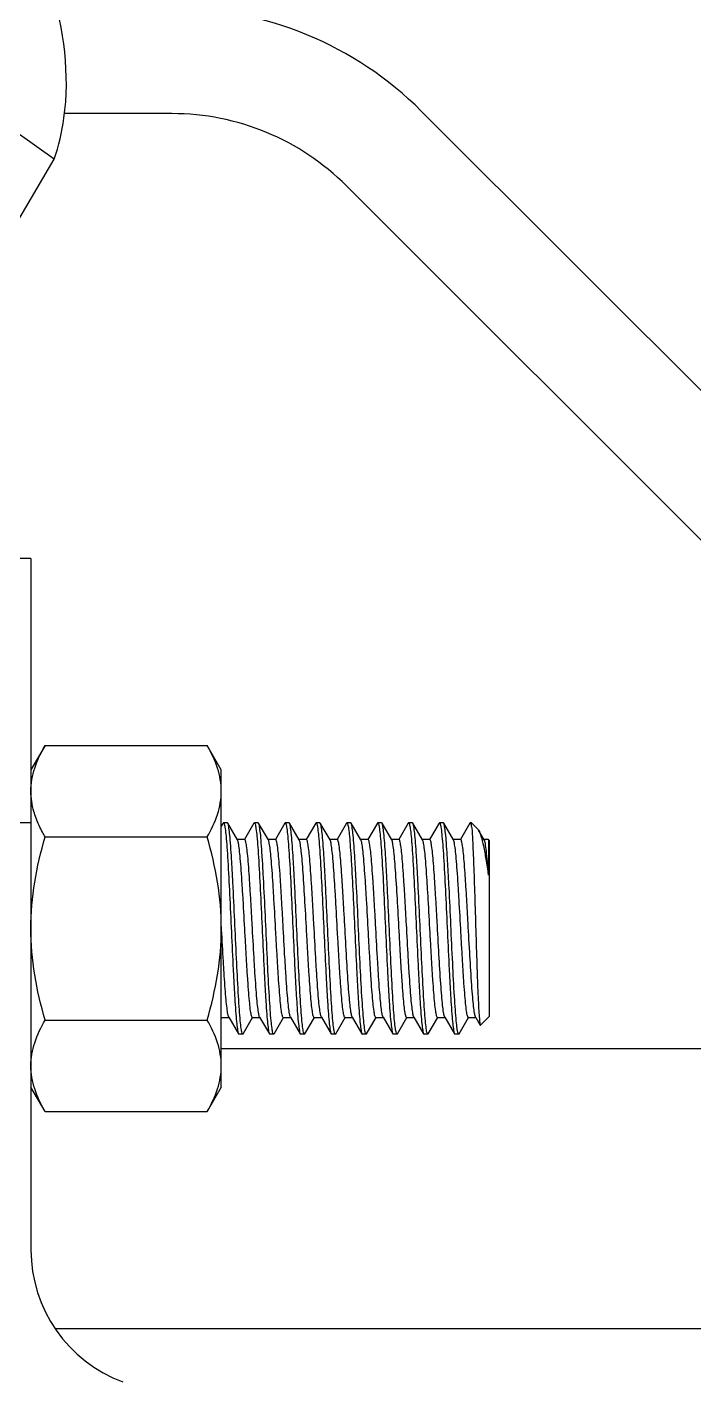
# Model space of a CAD drawing. Extents: x 1725261 to 1937680, y 860327 to 1571294.
# Drawn here: x 1847022 to 1847461, y 1248418 to 1249311 of the extents above; entities that cross this region are included whole.
import ezdxf

# ---------------------------------------------------------------- set-up
doc = ezdxf.new("R2010")
doc.units = 0
doc.header["$LTSCALE"] = 1000
doc.header["$MEASUREMENT"] = 0

msp = doc.modelspace()

# ---------------------------------------------------------------- linework, layer by layer
at = {"linetype": 'Continuous'}
for p, q in [((1847039.43, 1249224.23), (1846990.14, 1249259.08)), ((1847117.09, 1249254.17), (1847045.93, 1249254.17)), ((1847281.36, 1249255.82), (1847577.57, 1248959.62)), ((1846868.32, 1248932.14), (1847039.43, 1249224.23)), ((1847528.29, 1248910.33), (1847232.08, 1249206.54)), ((1847024.16, 1248960.87), (1846954.47, 1248960.87)), ((1847024.16, 1248960.87), (1847024.16, 1248505.18)), ((1847033.5, 1248837.62), (1847024.16, 1248821.45)), ((1847033.5, 1248837.62), (1847140.28, 1248837.62)), ((1847149.61, 1248821.45), (1847140.28, 1248837.62)), ((1847149.61, 1248612.41), (1847149.61, 1248821.45)), ((1847024.16, 1248786.63), (1846954.47, 1248786.63)), ((1847150.8, 1248786.4), (1847149.61, 1248784.36)), ((1847150.8, 1248786.4), (1847151.06, 1248786.63)), ((1847153.6, 1248786.63), (1847151.06, 1248786.63)), ((1847153.6, 1248786.63), (1847151.06, 1248786.63)), ((1847151.06, 1248786.63), (1847151.1, 1248786.62)), ((1847153.86, 1248786.4), (1847153.6, 1248786.63)), ((1847160.28, 1248775.33), (1847153.86, 1248786.4)), ((1847171.13, 1248786.4), (1847164.9, 1248775.66)), ((1847171.13, 1248786.4), (1847171.39, 1248786.63)), ((1847173.93, 1248786.63), (1847171.39, 1248786.63)), ((1847173.93, 1248786.63), (1847171.39, 1248786.63)), ((1847171.39, 1248786.63), (1847171.43, 1248786.62)), ((1847174.19, 1248786.4), (1847173.93, 1248786.63)), ((1847180.61, 1248775.33), (1847174.19, 1248786.4)), ((1847191.46, 1248786.4), (1847185.23, 1248775.66)), ((1847191.46, 1248786.4), (1847191.72, 1248786.63)), ((1847194.26, 1248786.63), (1847191.72, 1248786.63)), ((1847194.26, 1248786.63), (1847191.72, 1248786.63)), ((1847191.72, 1248786.63), (1847191.76, 1248786.62)), ((1847194.52, 1248786.4), (1847194.26, 1248786.63)), ((1847200.94, 1248775.33), (1847194.52, 1248786.4)), ((1847211.78, 1248786.4), (1847205.56, 1248775.66)), ((1847211.78, 1248786.4), (1847212.04, 1248786.63)), ((1847214.59, 1248786.63), (1847212.04, 1248786.63)), ((1847214.59, 1248786.63), (1847212.04, 1248786.63)), ((1847212.04, 1248786.63), (1847212.08, 1248786.62)), ((1847214.84, 1248786.4), (1847214.59, 1248786.63)), ((1847221.26, 1248775.33), (1847214.84, 1248786.4)), ((1847232.11, 1248786.4), (1847225.89, 1248775.66)), ((1847232.11, 1248786.4), (1847232.37, 1248786.63)), ((1847234.91, 1248786.63), (1847232.37, 1248786.63)), ((1847234.91, 1248786.63), (1847232.37, 1248786.63)), ((1847232.37, 1248786.63), (1847232.41, 1248786.62)), ((1847235.17, 1248786.4), (1847234.91, 1248786.63)), ((1847241.59, 1248775.33), (1847235.17, 1248786.4)), ((1847252.44, 1248786.4), (1847246.21, 1248775.66)), ((1847252.44, 1248786.4), (1847252.7, 1248786.63)), ((1847255.24, 1248786.63), (1847252.7, 1248786.63)), ((1847255.24, 1248786.63), (1847252.7, 1248786.63)), ((1847252.7, 1248786.63), (1847252.74, 1248786.62)), ((1847255.5, 1248786.4), (1847255.24, 1248786.63)), ((1847261.92, 1248775.33), (1847255.5, 1248786.4)), ((1847272.77, 1248786.4), (1847266.54, 1248775.66)), ((1847272.77, 1248786.4), (1847273.03, 1248786.63)), ((1847275.57, 1248786.63), (1847273.03, 1248786.63)), ((1847275.57, 1248786.63), (1847273.03, 1248786.63)), ((1847273.03, 1248786.63), (1847273.07, 1248786.62)), ((1847275.83, 1248786.4), (1847275.57, 1248786.63)), ((1847282.25, 1248775.33), (1847275.83, 1248786.4)), ((1847293.1, 1248786.4), (1847286.87, 1248775.66)), ((1847293.1, 1248786.4), (1847293.36, 1248786.63)), ((1847295.9, 1248786.63), (1847293.36, 1248786.63)), ((1847295.9, 1248786.63), (1847293.36, 1248786.63)), ((1847293.36, 1248786.63), (1847293.4, 1248786.62)), ((1847296.16, 1248786.4), (1847295.9, 1248786.63)), ((1847302.58, 1248775.33), (1847296.16, 1248786.4)), ((1847313.42, 1248786.4), (1847307.2, 1248775.66)), ((1847313.68, 1248786.63), (1847313.42, 1248786.4)), ((1847314.56, 1248786.63), (1847313.68, 1248786.63)), ((1847318.5, 1248782.69), (1847314.56, 1248786.63)), ((1847314.56, 1248784.08), (1847314.56, 1248786.63)), ((1847033.5, 1248777.28), (1847140.28, 1248777.28)), ((1847322.9, 1248775.33), (1847319.16, 1248781.79)), ((1847165.02, 1248775.59), (1847160.13, 1248775.59)), ((1847185.35, 1248775.59), (1847180.45, 1248775.59)), ((1847205.67, 1248775.59), (1847200.78, 1248775.59)), ((1847201.09, 1248774.99), (1847200.94, 1248775.33)), ((1847226, 1248775.59), (1847221.11, 1248775.59)), ((1847246.33, 1248775.59), (1847241.44, 1248775.59)), ((1847266.66, 1248775.59), (1847261.77, 1248775.59)), ((1847262.11, 1248774.9), (1847261.92, 1248775.33)), ((1847286.99, 1248775.59), (1847282.09, 1248775.59)), ((1847307.31, 1248775.59), (1847302.42, 1248775.59)), ((1847325.6, 1248775.59), (1847322.75, 1248775.59)), ((1847326.18, 1248775.01), (1847325.6, 1248775.59)), ((1847325.6, 1248775.59), (1847325.6, 1248752.13)), ((1847326.18, 1248775.01), (1847326.18, 1248658.85)), ((1847149.77, 1248716.94), (1847149.61, 1248719.77)), ((1847149.81, 1248716.21), (1847149.77, 1248716.94)), ((1847033.5, 1248656.59), (1847140.28, 1248656.59)), ((1847149.61, 1248657.67), (1847149.92, 1248658.2)), ((1847149.81, 1248658.27), (1847154.7, 1248658.27)), ((1847154.55, 1248658.54), (1847160.96, 1248647.46)), ((1847164.02, 1248647.46), (1847170.25, 1248658.2)), ((1847170.14, 1248658.27), (1847175.03, 1248658.27)), ((1847174.87, 1248658.54), (1847181.29, 1248647.46)), ((1847184.35, 1248647.46), (1847190.58, 1248658.2)), ((1847190.46, 1248658.27), (1847195.36, 1248658.27)), ((1847195.2, 1248658.54), (1847201.62, 1248647.46)), ((1847204.68, 1248647.46), (1847210.91, 1248658.2)), ((1847210.79, 1248658.27), (1847215.68, 1248658.27)), ((1847215.53, 1248658.54), (1847221.95, 1248647.46)), ((1847225.01, 1248647.46), (1847231.24, 1248658.2)), ((1847231.12, 1248658.27), (1847236.01, 1248658.27)), ((1847235.86, 1248658.54), (1847242.28, 1248647.46)), ((1847245.34, 1248647.46), (1847251.56, 1248658.2)), ((1847251.45, 1248658.27), (1847256.34, 1248658.27)), ((1847256.19, 1248658.54), (1847262.6, 1248647.46)), ((1847265.66, 1248647.46), (1847271.89, 1248658.2)), ((1847271.78, 1248658.27), (1847276.67, 1248658.27)), ((1847276.51, 1248658.54), (1847282.93, 1248647.46)), ((1847285.99, 1248647.46), (1847292.22, 1248658.2)), ((1847292.1, 1248658.27), (1847297, 1248658.27)), ((1847296.84, 1248658.54), (1847296.66, 1248658.95)), ((1847296.84, 1248658.54), (1847303.26, 1248647.46)), ((1847306.32, 1248647.46), (1847312.55, 1248658.2)), ((1847312.43, 1248658.27), (1847317.32, 1248658.27)), ((1847317.17, 1248658.54), (1847317.07, 1248658.74)), ((1847317.17, 1248658.54), (1847317.32, 1248658.27)), ((1847317.32, 1248658.27), (1847320.27, 1248653.19)), ((1847320.27, 1248653.19), (1847320.45, 1248653.12)), ((1847326.18, 1248658.85), (1847320.45, 1248653.12)), ((1847160.96, 1248647.46), (1847161.22, 1248647.24)), ((1847163.77, 1248647.24), (1847161.22, 1248647.24)), ((1847163.77, 1248647.24), (1847161.22, 1248647.24)), ((1847163.77, 1248647.24), (1847163.73, 1248647.24)), ((1847164.02, 1248647.46), (1847163.77, 1248647.24)), ((1847181.29, 1248647.46), (1847181.55, 1248647.24)), ((1847184.09, 1248647.24), (1847181.55, 1248647.24)), ((1847184.09, 1248647.24), (1847181.55, 1248647.24)), ((1847184.09, 1248647.24), (1847184.05, 1248647.24)), ((1847184.35, 1248647.46), (1847184.09, 1248647.24)), ((1847201.62, 1248647.46), (1847201.88, 1248647.24)), ((1847204.42, 1248647.24), (1847201.88, 1248647.24)), ((1847204.42, 1248647.24), (1847201.88, 1248647.24)), ((1847204.42, 1248647.24), (1847204.38, 1248647.24)), ((1847204.68, 1248647.46), (1847204.42, 1248647.24)), ((1847221.95, 1248647.46), (1847222.21, 1248647.24)), ((1847224.75, 1248647.24), (1847222.21, 1248647.24)), ((1847224.75, 1248647.24), (1847222.21, 1248647.24)), ((1847224.75, 1248647.24), (1847224.71, 1248647.24)), ((1847225.01, 1248647.46), (1847224.75, 1248647.24)), ((1847242.28, 1248647.46), (1847242.54, 1248647.24)), ((1847245.08, 1248647.24), (1847242.54, 1248647.24)), ((1847245.08, 1248647.24), (1847242.54, 1248647.24)), ((1847245.08, 1248647.24), (1847245.04, 1248647.24)), ((1847245.34, 1248647.46), (1847245.08, 1248647.24)), ((1847262.6, 1248647.46), (1847262.86, 1248647.24)), ((1847265.41, 1248647.24), (1847262.86, 1248647.24)), ((1847265.41, 1248647.24), (1847262.86, 1248647.24)), ((1847265.41, 1248647.24), (1847265.37, 1248647.24)), ((1847265.66, 1248647.46), (1847265.41, 1248647.24)), ((1847282.93, 1248647.46), (1847283.19, 1248647.24)), ((1847285.73, 1248647.24), (1847283.19, 1248647.24)), ((1847285.73, 1248647.24), (1847283.19, 1248647.24)), ((1847285.73, 1248647.24), (1847285.69, 1248647.24)), ((1847285.99, 1248647.46), (1847285.73, 1248647.24)), ((1847303.26, 1248647.46), (1847303.52, 1248647.24)), ((1847306.06, 1248647.24), (1847303.52, 1248647.24)), ((1847306.06, 1248647.24), (1847303.52, 1248647.24)), ((1847306.06, 1248647.24), (1847306.02, 1248647.24)), ((1847306.32, 1248647.46), (1847306.06, 1248647.24)), ((1847149.61, 1248637.94), (1847494.61, 1248637.94)), ((1847033.5, 1248596.24), (1847024.16, 1248612.41)), ((1847149.61, 1248612.41), (1847140.28, 1248596.24)), ((1847033.5, 1248596.24), (1847140.28, 1248596.24)), ((1847040.85, 1248453.25), (1847494.61, 1248453.25))]:
    msp.add_line(p, q, dxfattribs=at)
for centre, radius, start, end in [((1847117.09, 1249091.55), 232.32, 45, 90), ((1847117.09, 1249091.55), 162.62, 45, 90), ((1847117.09, 1248505.18), 162.62, 180, 249.68249), ((1847117.09, 1248505.18), 92.93, 180, 249.68249)]:
    msp.add_arc(centre, radius, start, end, dxfattribs=at)
for points, knots in [([(1847039.43, 1249224.23), (1847042.58, 1249232.91), (1847051.2, 1249270.3), (1847045.95, 1249309.68), (1847037.64, 1249337.31)], [0, 0, 0, 0, 0.242556, 1, 1, 1, 1]), ([(1847024.16, 1248807.45), (1847024.16, 1248812.6), (1847026.09, 1248823.26), (1847030.76, 1248832.89), (1847033.5, 1248837.62)], [0, 0, 0, 0, 0.485069, 1, 1, 1, 1]), ([(1847149.61, 1248807.45), (1847149.61, 1248812.6), (1847147.69, 1248823.26), (1847143.01, 1248832.89), (1847140.28, 1248837.62)], [0, 0, 0, 0, 0.485069, 1, 1, 1, 1]), ([(1847027.56, 1248789.66), (1847027.02, 1248791.11), (1847025.11, 1248796.85), (1847024.16, 1248802.94), (1847024.16, 1248807.45)], [0, 0, 0, 0, 0.255881, 1, 1, 1, 1]), ([(1847140.28, 1248777.28), (1847143.01, 1248782.01), (1847147.69, 1248791.64), (1847149.61, 1248802.3), (1847149.61, 1248807.45)], [0, 0, 0, 0, 0.514931, 1, 1, 1, 1]), ([(1847033.5, 1248777.28), (1847032.91, 1248778.29), (1847030.69, 1248782.29), (1847028.75, 1248786.46), (1847027.56, 1248789.66)], [0, 0, 0, 0, 0.255395, 1, 1, 1, 1]), ([(1847151.1, 1248786.62), (1847151.14, 1248786.61), (1847151.38, 1248786.43), (1847151.46, 1248786.12), (1847151.53, 1248785.88)], [0, 0, 0, 0, 0.14607, 1, 1, 1, 1]), ([(1847151.53, 1248785.88), (1847151.84, 1248784.92), (1847152.24, 1248782.18), (1847152.81, 1248777.08), (1847153.36, 1248769.97), (1847154.18, 1248757.26), (1847155.14, 1248738.62), (1847156.24, 1248714.73), (1847157.19, 1248694.45), (1847157.98, 1248679.18), (1847158.55, 1248669.35), (1847159.14, 1248661.11), (1847159.65, 1248654.68), (1847160.27, 1248650.38), (1847160.59, 1248648.11), (1847160.96, 1248647.46)], [0, 0, 0, 0, 0.021893, 0.059338, 0.11121, 0.175832, 0.33449, 0.514559, 0.692469, 0.77323, 0.844901, 0.90513, 0.951948, 0.983856, 1, 1, 1, 1]), ([(1847163.29, 1248647.98), (1847162.99, 1248648.94), (1847162.59, 1248651.68), (1847162.02, 1248656.78), (1847161.47, 1248663.88), (1847160.64, 1248676.59), (1847159.69, 1248695.24), (1847158.58, 1248719.12), (1847157.64, 1248739.41), (1847156.84, 1248754.68), (1847156.27, 1248764.51), (1847155.69, 1248772.75), (1847155.17, 1248779.19), (1847154.56, 1248783.48), (1847154.24, 1248785.76), (1847153.86, 1248786.4)], [0, 0, 0, 0, 0.02187, 0.059297, 0.111154, 0.175764, 0.334422, 0.514507, 0.692435, 0.773208, 0.844889, 0.905123, 0.951944, 0.983855, 1, 1, 1, 1]), ([(1847171.43, 1248786.62), (1847171.47, 1248786.61), (1847171.71, 1248786.43), (1847171.78, 1248786.13), (1847171.86, 1248785.89)], [0, 0, 0, 0, 0.146483, 1, 1, 1, 1]), ([(1847171.86, 1248785.89), (1847172.17, 1248784.93), (1847172.57, 1248782.2), (1847173.14, 1248777.1), (1847173.69, 1248770), (1847174.51, 1248757.29), (1847175.46, 1248738.65), (1847176.57, 1248714.76), (1847177.51, 1248694.47), (1847178.31, 1248679.2), (1847178.88, 1248669.36), (1847179.46, 1248661.12), (1847179.98, 1248654.68), (1847180.6, 1248650.38), (1847180.92, 1248648.11), (1847181.29, 1248647.46)], [0, 0, 0, 0, 0.021833, 0.05923, 0.111064, 0.175659, 0.33431, 0.514413, 0.692368, 0.773157, 0.844855, 0.905103, 0.951934, 0.983852, 1, 1, 1, 1]), ([(1847183.62, 1248647.98), (1847183.31, 1248648.95), (1847182.91, 1248651.68), (1847182.34, 1248656.79), (1847181.79, 1248663.89), (1847180.97, 1248676.6), (1847180.02, 1248695.24), (1847178.91, 1248719.13), (1847177.97, 1248739.41), (1847177.17, 1248754.68), (1847176.6, 1248764.51), (1847176.02, 1248772.75), (1847175.5, 1248779.19), (1847174.89, 1248783.48), (1847174.56, 1248785.76), (1847174.19, 1248786.4)], [0, 0, 0, 0, 0.02189, 0.059333, 0.111204, 0.175825, 0.334482, 0.514553, 0.692464, 0.773225, 0.844897, 0.905128, 0.951947, 0.983856, 1, 1, 1, 1]), ([(1847191.76, 1248786.62), (1847191.8, 1248786.61), (1847192.03, 1248786.43), (1847192.11, 1248786.14), (1847192.18, 1248785.91)], [0, 0, 0, 0, 0.14739, 1, 1, 1, 1]), ([(1847192.18, 1248785.91), (1847192.49, 1248784.95), (1847192.89, 1248782.23), (1847193.46, 1248777.15), (1847194.01, 1248770.06), (1847194.84, 1248757.36), (1847195.79, 1248738.71), (1847196.9, 1248714.81), (1847197.84, 1248694.51), (1847198.64, 1248679.23), (1847199.21, 1248669.38), (1847199.79, 1248661.13), (1847200.31, 1248654.69), (1847200.92, 1248650.38), (1847201.25, 1248648.11), (1847201.62, 1248647.46)], [0, 0, 0, 0, 0.021699, 0.058987, 0.110742, 0.175283, 0.333897, 0.514056, 0.692114, 0.772961, 0.844719, 0.905022, 0.951896, 0.98384, 1, 1, 1, 1]), ([(1847203.95, 1248647.97), (1847203.64, 1248648.94), (1847203.24, 1248651.67), (1847202.67, 1248656.77), (1847202.12, 1248663.87), (1847201.3, 1248676.57), (1847200.35, 1248695.22), (1847199.24, 1248719.11), (1847198.3, 1248739.4), (1847197.5, 1248754.67), (1847196.93, 1248764.5), (1847196.34, 1248772.75), (1847195.83, 1248779.19), (1847195.21, 1248783.48), (1847194.89, 1248785.76), (1847194.52, 1248786.4)], [0, 0, 0, 0, 0.021836, 0.059237, 0.111077, 0.175677, 0.334321, 0.514424, 0.692372, 0.773156, 0.844853, 0.905103, 0.951936, 0.983852, 1, 1, 1, 1]), ([(1847212.08, 1248786.62), (1847212.12, 1248786.61), (1847212.37, 1248786.43), (1847212.44, 1248786.12), (1847212.52, 1248785.89)], [0, 0, 0, 0, 0.146196, 1, 1, 1, 1]), ([(1847212.52, 1248785.89), (1847212.82, 1248784.92), (1847213.22, 1248782.19), (1847213.79, 1248777.08), (1847214.34, 1248769.98), (1847215.17, 1248757.27), (1847216.12, 1248738.63), (1847217.23, 1248714.74), (1847218.17, 1248694.46), (1847218.97, 1248679.19), (1847219.54, 1248669.36), (1847220.12, 1248661.12), (1847220.64, 1248654.68), (1847221.25, 1248650.38), (1847221.57, 1248648.11), (1847221.95, 1248647.46)], [0, 0, 0, 0, 0.021874, 0.059306, 0.111169, 0.175785, 0.334437, 0.514518, 0.69244, 0.773206, 0.844885, 0.905122, 0.951944, 0.983855, 1, 1, 1, 1]), ([(1847224.28, 1248647.96), (1847223.97, 1248648.92), (1847223.58, 1248651.64), (1847223, 1248656.73), (1847222.45, 1248663.82), (1847221.63, 1248676.52), (1847220.68, 1248695.17), (1847219.57, 1248719.06), (1847218.63, 1248739.36), (1847217.83, 1248754.64), (1847217.26, 1248764.49), (1847216.67, 1248772.74), (1847216.16, 1248779.18), (1847215.54, 1248783.48), (1847215.22, 1248785.76), (1847214.84, 1248786.4)], [0, 0, 0, 0, 0.021728, 0.059039, 0.110811, 0.175364, 0.333989, 0.514137, 0.692171, 0.773007, 0.844751, 0.905041, 0.951904, 0.983842, 1, 1, 1, 1]), ([(1847232.41, 1248786.62), (1847232.45, 1248786.61), (1847232.7, 1248786.43), (1847232.77, 1248786.12), (1847232.85, 1248785.88)], [0, 0, 0, 0, 0.146015, 1, 1, 1, 1]), ([(1847232.85, 1248785.88), (1847233.15, 1248784.92), (1847233.55, 1248782.18), (1847234.12, 1248777.07), (1847234.67, 1248769.97), (1847235.5, 1248757.26), (1847236.45, 1248738.61), (1847237.56, 1248714.73), (1847238.5, 1248694.45), (1847239.3, 1248679.18), (1847239.87, 1248669.35), (1847240.45, 1248661.11), (1847240.97, 1248654.68), (1847241.58, 1248650.38), (1847241.9, 1248648.11), (1847242.28, 1248647.46)], [0, 0, 0, 0, 0.021902, 0.059353, 0.11123, 0.175855, 0.334516, 0.514581, 0.692484, 0.773243, 0.844911, 0.905136, 0.951951, 0.983857, 1, 1, 1, 1]), ([(1847244.6, 1248647.98), (1847244.3, 1248648.94), (1847243.9, 1248651.68), (1847243.33, 1248656.78), (1847242.78, 1248663.89), (1847241.95, 1248676.6), (1847241, 1248695.24), (1847239.89, 1248719.13), (1847238.95, 1248739.41), (1847238.15, 1248754.68), (1847237.58, 1248764.51), (1847237, 1248772.75), (1847236.48, 1248779.19), (1847235.87, 1248783.48), (1847235.55, 1248785.76), (1847235.17, 1248786.4)], [0, 0, 0, 0, 0.021885, 0.059324, 0.11119, 0.175807, 0.334466, 0.514541, 0.692458, 0.773225, 0.8449, 0.90513, 0.951948, 0.983856, 1, 1, 1, 1]), ([(1847252.74, 1248786.62), (1847252.78, 1248786.61), (1847253.02, 1248786.43), (1847253.09, 1248786.13), (1847253.17, 1248785.9)], [0, 0, 0, 0, 0.146759, 1, 1, 1, 1]), ([(1847253.17, 1248785.9), (1847253.48, 1248784.94), (1847253.88, 1248782.21), (1847254.45, 1248777.12), (1847255, 1248770.01), (1847255.82, 1248757.31), (1847256.77, 1248738.67), (1847257.88, 1248714.78), (1847258.83, 1248694.48), (1847259.62, 1248679.2), (1847260.19, 1248669.37), (1847260.78, 1248661.12), (1847261.29, 1248654.68), (1847261.91, 1248650.38), (1847262.23, 1248648.11), (1847262.6, 1248647.46)], [0, 0, 0, 0, 0.021792, 0.059156, 0.110966, 0.175545, 0.334187, 0.514308, 0.692293, 0.7731, 0.844815, 0.905079, 0.951923, 0.983848, 1, 1, 1, 1]), ([(1847264.93, 1248647.98), (1847264.62, 1248648.94), (1847264.23, 1248651.68), (1847263.66, 1248656.78), (1847263.11, 1248663.89), (1847262.28, 1248676.59), (1847261.33, 1248695.24), (1847260.22, 1248719.12), (1847259.28, 1248739.41), (1847258.48, 1248754.68), (1847257.91, 1248764.51), (1847257.33, 1248772.75), (1847256.81, 1248779.19), (1847256.2, 1248783.48), (1847255.88, 1248785.76), (1847255.5, 1248786.4)], [0, 0, 0, 0, 0.021878, 0.059312, 0.111177, 0.175794, 0.334448, 0.514526, 0.692445, 0.773211, 0.844888, 0.905123, 0.951945, 0.983855, 1, 1, 1, 1]), ([(1847273.07, 1248786.62), (1847273.11, 1248786.61), (1847273.35, 1248786.43), (1847273.42, 1248786.13), (1847273.5, 1248785.9)], [0, 0, 0, 0, 0.146768, 1, 1, 1, 1]), ([(1847273.5, 1248785.9), (1847273.81, 1248784.94), (1847274.21, 1248782.21), (1847274.78, 1248777.12), (1847275.33, 1248770.01), (1847276.15, 1248757.31), (1847277.1, 1248738.67), (1847278.21, 1248714.78), (1847279.15, 1248694.48), (1847279.95, 1248679.21), (1847280.52, 1248669.37), (1847281.1, 1248661.12), (1847281.62, 1248654.68), (1847282.24, 1248650.38), (1847282.56, 1248648.11), (1847282.93, 1248647.46)], [0, 0, 0, 0, 0.021791, 0.059155, 0.110967, 0.175548, 0.334182, 0.514304, 0.692288, 0.773093, 0.844809, 0.905077, 0.951923, 0.983848, 1, 1, 1, 1]), ([(1847285.27, 1248647.96), (1847284.96, 1248648.92), (1847284.56, 1248651.65), (1847283.99, 1248656.74), (1847283.44, 1248663.84), (1847282.61, 1248676.54), (1847281.66, 1248695.19), (1847280.55, 1248719.08), (1847279.61, 1248739.38), (1847278.81, 1248754.65), (1847278.24, 1248764.49), (1847277.66, 1248772.74), (1847277.14, 1248779.18), (1847276.53, 1248783.48), (1847276.2, 1248785.76), (1847275.83, 1248786.4)], [0, 0, 0, 0, 0.021768, 0.059112, 0.11091, 0.17548, 0.33411, 0.514241, 0.692243, 0.773059, 0.844786, 0.905063, 0.951916, 0.983846, 1, 1, 1, 1]), ([(1847293.4, 1248786.62), (1847293.44, 1248786.61), (1847293.68, 1248786.43), (1847293.75, 1248786.12), (1847293.83, 1248785.89)], [0, 0, 0, 0, 0.146155, 1, 1, 1, 1]), ([(1847293.83, 1248785.89), (1847294.14, 1248784.92), (1847294.54, 1248782.19), (1847295.11, 1248777.08), (1847295.66, 1248769.97), (1847296.48, 1248757.27), (1847297.43, 1248738.62), (1847298.54, 1248714.74), (1847299.48, 1248694.45), (1847300.28, 1248679.19), (1847300.85, 1248669.36), (1847301.43, 1248661.12), (1847301.95, 1248654.68), (1847302.56, 1248650.38), (1847302.89, 1248648.11), (1847303.26, 1248647.46)], [0, 0, 0, 0, 0.02188, 0.059316, 0.111182, 0.1758, 0.334454, 0.51453, 0.692448, 0.773213, 0.844889, 0.905123, 0.951945, 0.983855, 1, 1, 1, 1]), ([(1847305.59, 1248647.96), (1847305.28, 1248648.92), (1847304.89, 1248651.65), (1847304.31, 1248656.74), (1847303.76, 1248663.84), (1847302.94, 1248676.54), (1847301.99, 1248695.19), (1847300.88, 1248719.08), (1847299.94, 1248739.38), (1847299.14, 1248754.65), (1847298.57, 1248764.49), (1847297.99, 1248772.74), (1847297.47, 1248779.18), (1847296.85, 1248783.48), (1847296.53, 1248785.76), (1847296.16, 1248786.4)], [0, 0, 0, 0, 0.021766, 0.059108, 0.110903, 0.175472, 0.334108, 0.51424, 0.692244, 0.773062, 0.844789, 0.905064, 0.951915, 0.983846, 1, 1, 1, 1]), ([(1847313.93, 1248786.42), (1847313.9, 1248786.48), (1847313.84, 1248786.57), (1847313.73, 1248786.63), (1847313.68, 1248786.63)], [0, 0, 0, 0, 0.595459, 1, 1, 1, 1]), ([(1847314.56, 1248784.08), (1847314.51, 1248784.36), (1847314.35, 1248785.15), (1847314.21, 1248785.97), (1847313.93, 1248786.42)], [0, 0, 0, 0, 0.346578, 1, 1, 1, 1]), ([(1847024.16, 1248716.93), (1847024.16, 1248727.13), (1847025.94, 1248747.57), (1847030.67, 1248767.47), (1847033.5, 1248777.28)], [0, 0, 0, 0, 0.499896, 1, 1, 1, 1]), ([(1847149.61, 1248716.93), (1847149.61, 1248727.13), (1847147.83, 1248747.57), (1847143.11, 1248767.47), (1847140.28, 1248777.28)], [0, 0, 0, 0, 0.499896, 1, 1, 1, 1]), ([(1847314.56, 1248784.08), (1847314.91, 1248780.61), (1847315.37, 1248771.56), (1847316.03, 1248755.48), (1847316.67, 1248735.19), (1847317.34, 1248713.03), (1847317.92, 1248694.55), (1847318.41, 1248680.83), (1847318.76, 1248672.09), (1847319.13, 1248664.83), (1847319.42, 1248659.22), (1847319.87, 1248655.59), (1847319.98, 1248653.69), (1847320.27, 1248653.19)], [0, 0, 0, 0, 0.079873, 0.207357, 0.368394, 0.544526, 0.714953, 0.791458, 0.858883, 0.915067, 0.958179, 0.986787, 1, 1, 1, 1]), ([(1847319.16, 1248781.79), (1847319.86, 1248780.57), (1847321.01, 1248777.1), (1847322.51, 1248770.72), (1847324.07, 1248762.12), (1847325.07, 1248755.67), (1847325.6, 1248752.13)], [0, 0, 0, 0, 0.139011, 0.356589, 0.647179, 1, 1, 1, 1]), ([(1847170.14, 1248658.27), (1847170, 1248658.27), (1847169.7, 1248658.69), (1847169.3, 1248660.03), (1847168.76, 1248663.14), (1847168.21, 1248668.16), (1847167.61, 1248674.99), (1847167.02, 1248683.31), (1847166.41, 1248692.86), (1847165.81, 1248703.27), (1847165.01, 1248717.79), (1847164.22, 1248732.18), (1847163.39, 1248745.91), (1847162.8, 1248754.89), (1847162.19, 1248762.49), (1847161.64, 1248768.47), (1847161.02, 1248772.53), (1847160.65, 1248774.69), (1847160.28, 1248775.33)], [0, 0, 0, 0, 0.003456, 0.010692, 0.037889, 0.081613, 0.140406, 0.212192, 0.2944, 0.384075, 0.477989, 0.664972, 0.751304, 0.828651, 0.894236, 0.945722, 0.981321, 1, 1, 1, 1]), ([(1847174.87, 1248658.54), (1847174.51, 1248659.17), (1847174.14, 1248661.33), (1847173.51, 1248665.39), (1847172.96, 1248671.38), (1847172.36, 1248678.98), (1847171.76, 1248687.96), (1847170.93, 1248701.69), (1847170.15, 1248716.08), (1847169.34, 1248730.6), (1847168.74, 1248741.01), (1847168.14, 1248750.55), (1847167.54, 1248758.88), (1847166.95, 1248765.71), (1847166.39, 1248770.72), (1847165.85, 1248773.83), (1847165.45, 1248775.18), (1847165.15, 1248775.59), (1847165.02, 1248775.59)], [0, 0, 0, 0, 0.01868, 0.054278, 0.105764, 0.171348, 0.248694, 0.335027, 0.52201, 0.615925, 0.705601, 0.787809, 0.859593, 0.918386, 0.962109, 0.989306, 0.996546, 1, 1, 1, 1]), ([(1847190.46, 1248658.27), (1847190.33, 1248658.27), (1847190.03, 1248658.69), (1847189.63, 1248660.03), (1847189.09, 1248663.14), (1847188.54, 1248668.16), (1847187.94, 1248674.99), (1847187.34, 1248683.31), (1847186.74, 1248692.86), (1847186.14, 1248703.27), (1847185.33, 1248717.79), (1847184.55, 1248732.18), (1847183.72, 1248745.91), (1847183.12, 1248754.89), (1847182.52, 1248762.49), (1847181.97, 1248768.47), (1847181.35, 1248772.53), (1847180.98, 1248774.69), (1847180.61, 1248775.33)], [0, 0, 0, 0, 0.003456, 0.010693, 0.037891, 0.081614, 0.140408, 0.212192, 0.2944, 0.384075, 0.47799, 0.664974, 0.751306, 0.828653, 0.894237, 0.945723, 0.981321, 1, 1, 1, 1]), ([(1847195.2, 1248658.54), (1847194.83, 1248659.17), (1847194.46, 1248661.33), (1847193.84, 1248665.39), (1847193.29, 1248671.38), (1847192.68, 1248678.98), (1847192.09, 1248687.96), (1847191.26, 1248701.69), (1847190.48, 1248716.08), (1847189.67, 1248730.6), (1847189.07, 1248741.01), (1847188.47, 1248750.55), (1847187.87, 1248758.88), (1847187.27, 1248765.71), (1847186.72, 1248770.72), (1847186.18, 1248773.83), (1847185.78, 1248775.18), (1847185.48, 1248775.59), (1847185.35, 1248775.59)], [0, 0, 0, 0, 0.018679, 0.054277, 0.105763, 0.171348, 0.248694, 0.335027, 0.52201, 0.615925, 0.7056, 0.787807, 0.859593, 0.918386, 0.96211, 0.989308, 0.996544, 1, 1, 1, 1]), ([(1847210.79, 1248658.27), (1847210.66, 1248658.27), (1847210.37, 1248658.67), (1847209.97, 1248659.98), (1847209.44, 1248662.99), (1847208.89, 1248667.86), (1847208.31, 1248674.5), (1847207.72, 1248682.6), (1847207.13, 1248691.91), (1847206.53, 1248702.09), (1847205.74, 1248716.37), (1847204.79, 1248733.65), (1847203.82, 1248749.94), (1847202.97, 1248761.08), (1847202.41, 1248767.33), (1847201.82, 1248771.78), (1847201.41, 1248774.17), (1847201.09, 1248774.99)], [0, 0, 0, 0, 0.003387, 0.010439, 0.0369, 0.079457, 0.136743, 0.2068, 0.287199, 0.375139, 0.467553, 0.652855, 0.817457, 0.884687, 0.938635, 0.97747, 1, 1, 1, 1]), ([(1847215.53, 1248658.54), (1847215.16, 1248659.17), (1847214.79, 1248661.33), (1847214.17, 1248665.39), (1847213.62, 1248671.38), (1847213.01, 1248678.98), (1847212.42, 1248687.96), (1847211.59, 1248701.69), (1847210.8, 1248716.08), (1847210, 1248730.6), (1847209.4, 1248741.01), (1847208.79, 1248750.55), (1847208.2, 1248758.88), (1847207.6, 1248765.71), (1847207.05, 1248770.72), (1847206.51, 1248773.83), (1847206.11, 1248775.18), (1847205.81, 1248775.59), (1847205.67, 1248775.59)], [0, 0, 0, 0, 0.01868, 0.054279, 0.105765, 0.17135, 0.248697, 0.335029, 0.522011, 0.615926, 0.705601, 0.787809, 0.859595, 0.918388, 0.962111, 0.989308, 0.996545, 1, 1, 1, 1]), ([(1847231.12, 1248658.27), (1847230.98, 1248658.27), (1847230.69, 1248658.69), (1847230.29, 1248660.03), (1847229.75, 1248663.14), (1847229.19, 1248668.16), (1847228.6, 1248674.99), (1847228, 1248683.31), (1847227.4, 1248692.86), (1847226.79, 1248703.27), (1847225.99, 1248717.79), (1847225.2, 1248732.18), (1847224.38, 1248745.91), (1847223.78, 1248754.89), (1847223.18, 1248762.49), (1847222.62, 1248768.47), (1847222, 1248772.53), (1847221.63, 1248774.69), (1847221.26, 1248775.33)], [0, 0, 0, 0, 0.003455, 0.010692, 0.037889, 0.081612, 0.140406, 0.212191, 0.294399, 0.384075, 0.477989, 0.664972, 0.751304, 0.82865, 0.894235, 0.945722, 0.981321, 1, 1, 1, 1]), ([(1847235.64, 1248659.05), (1847235.34, 1248659.94), (1847234.92, 1248662.43), (1847234.34, 1248667.04), (1847233.77, 1248673.38), (1847232.94, 1248684.59), (1847231.96, 1248700.87), (1847231.02, 1248718.08), (1847230.23, 1248732.26), (1847229.64, 1248742.35), (1847229.05, 1248751.56), (1847228.47, 1248759.57), (1847227.89, 1248766.13), (1847227.35, 1248770.93), (1847226.82, 1248773.91), (1847226.42, 1248775.2), (1847226.13, 1248775.59), (1847226, 1248775.59)], [0, 0, 0, 0, 0.024104, 0.064245, 0.119183, 0.187069, 0.352029, 0.536643, 0.62845, 0.715691, 0.795361, 0.864724, 0.921406, 0.963495, 0.989662, 0.996639, 1, 1, 1, 1]), ([(1847251.45, 1248658.27), (1847251.31, 1248658.27), (1847251.02, 1248658.69), (1847250.62, 1248660.03), (1847250.07, 1248663.14), (1847249.52, 1248668.16), (1847248.92, 1248674.99), (1847248.33, 1248683.31), (1847247.73, 1248692.86), (1847247.12, 1248703.27), (1847246.32, 1248717.79), (1847245.53, 1248732.18), (1847244.7, 1248745.91), (1847244.11, 1248754.89), (1847243.5, 1248762.49), (1847242.95, 1248768.47), (1847242.33, 1248772.53), (1847241.96, 1248774.69), (1847241.59, 1248775.33)], [0, 0, 0, 0, 0.003456, 0.010693, 0.037891, 0.081614, 0.140408, 0.212193, 0.2944, 0.384075, 0.47799, 0.664974, 0.751306, 0.828653, 0.894237, 0.945723, 0.981321, 1, 1, 1, 1]), ([(1847256.19, 1248658.54), (1847255.82, 1248659.17), (1847255.45, 1248661.33), (1847254.83, 1248665.39), (1847254.27, 1248671.38), (1847253.67, 1248678.98), (1847253.07, 1248687.96), (1847252.25, 1248701.69), (1847251.46, 1248716.08), (1847250.65, 1248730.6), (1847250.05, 1248741.01), (1847249.45, 1248750.55), (1847248.85, 1248758.88), (1847248.26, 1248765.71), (1847247.7, 1248770.72), (1847247.16, 1248773.83), (1847246.76, 1248775.18), (1847246.46, 1248775.59), (1847246.33, 1248775.59)], [0, 0, 0, 0, 0.018679, 0.054277, 0.105763, 0.171347, 0.248694, 0.335027, 0.52201, 0.615925, 0.7056, 0.787807, 0.859592, 0.918386, 0.962109, 0.989307, 0.996544, 1, 1, 1, 1]), ([(1847271.78, 1248658.27), (1847271.64, 1248658.27), (1847271.35, 1248658.67), (1847270.96, 1248659.97), (1847270.43, 1248662.96), (1847269.89, 1248667.79), (1847269.3, 1248674.39), (1847268.72, 1248682.44), (1847268.12, 1248691.7), (1847267.53, 1248701.83), (1847266.74, 1248716.06), (1847265.8, 1248733.3), (1847264.82, 1248749.59), (1847263.98, 1248760.77), (1847263.42, 1248767.06), (1847262.83, 1248771.6), (1847262.42, 1248774.04), (1847262.11, 1248774.9)], [0, 0, 0, 0, 0.003373, 0.010385, 0.036689, 0.078996, 0.13596, 0.205646, 0.285655, 0.373222, 0.465313, 0.650248, 0.815042, 0.882623, 0.937099, 0.976631, 1, 1, 1, 1]), ([(1847276.51, 1248658.54), (1847276.15, 1248659.17), (1847275.78, 1248661.33), (1847275.16, 1248665.39), (1847274.6, 1248671.38), (1847274, 1248678.98), (1847273.4, 1248687.96), (1847272.57, 1248701.69), (1847271.79, 1248716.08), (1847270.98, 1248730.6), (1847270.38, 1248741.01), (1847269.78, 1248750.55), (1847269.18, 1248758.88), (1847268.59, 1248765.71), (1847268.03, 1248770.72), (1847267.49, 1248773.83), (1847267.09, 1248775.18), (1847266.79, 1248775.59), (1847266.66, 1248775.59)], [0, 0, 0, 0, 0.01868, 0.054279, 0.105765, 0.17135, 0.248697, 0.335029, 0.522011, 0.615925, 0.705601, 0.787809, 0.859595, 0.918388, 0.962111, 0.989308, 0.996545, 1, 1, 1, 1]), ([(1847292.1, 1248658.27), (1847291.97, 1248658.27), (1847291.67, 1248658.69), (1847291.27, 1248660.03), (1847290.73, 1248663.14), (1847290.18, 1248668.16), (1847289.58, 1248674.99), (1847288.98, 1248683.31), (1847288.38, 1248692.86), (1847287.78, 1248703.27), (1847286.97, 1248717.79), (1847286.19, 1248732.18), (1847285.36, 1248745.91), (1847284.76, 1248754.89), (1847284.16, 1248762.49), (1847283.61, 1248768.47), (1847282.99, 1248772.53), (1847282.62, 1248774.69), (1847282.25, 1248775.33)], [0, 0, 0, 0, 0.003455, 0.010692, 0.037889, 0.081612, 0.140405, 0.212191, 0.294399, 0.384075, 0.477989, 0.664971, 0.751303, 0.82865, 0.894235, 0.945721, 0.98132, 1, 1, 1, 1]), ([(1847296.66, 1248658.95), (1847296.35, 1248659.8), (1847295.93, 1248662.24), (1847295.35, 1248666.77), (1847294.78, 1248673.06), (1847293.94, 1248684.24), (1847292.97, 1248700.52), (1847292.02, 1248717.77), (1847291.23, 1248732), (1847290.64, 1248742.14), (1847290.05, 1248751.4), (1847289.46, 1248759.46), (1847288.88, 1248766.06), (1847288.33, 1248770.9), (1847287.8, 1248773.89), (1847287.41, 1248775.19), (1847287.12, 1248775.59), (1847286.99, 1248775.59)], [0, 0, 0, 0, 0.023269, 0.062718, 0.117132, 0.184671, 0.349442, 0.534421, 0.62655, 0.714161, 0.794217, 0.863947, 0.920949, 0.963286, 0.989608, 0.996625, 1, 1, 1, 1]), ([(1847312.43, 1248658.27), (1847312.3, 1248658.27), (1847312, 1248658.69), (1847311.6, 1248660.03), (1847311.06, 1248663.14), (1847310.5, 1248668.16), (1847309.91, 1248674.99), (1847309.31, 1248683.31), (1847308.71, 1248692.86), (1847308.11, 1248703.27), (1847307.3, 1248717.79), (1847306.52, 1248732.18), (1847305.69, 1248745.91), (1847305.09, 1248754.89), (1847304.49, 1248762.49), (1847303.93, 1248768.47), (1847303.31, 1248772.53), (1847302.94, 1248774.69), (1847302.58, 1248775.33)], [0, 0, 0, 0, 0.003455, 0.010693, 0.037891, 0.081614, 0.140407, 0.212192, 0.2944, 0.384075, 0.47799, 0.664974, 0.751306, 0.828653, 0.894237, 0.945723, 0.981321, 1, 1, 1, 1]), ([(1847317.07, 1248658.74), (1847316.73, 1248659.5), (1847316.33, 1248661.81), (1847315.74, 1248666.14), (1847315.18, 1248672.29), (1847314.32, 1248683.38), (1847313.34, 1248699.68), (1847312.39, 1248717.01), (1847311.6, 1248731.37), (1847311, 1248741.63), (1847310.4, 1248751.02), (1847309.81, 1248759.2), (1847309.22, 1248765.9), (1847308.67, 1248770.82), (1847308.14, 1248773.87), (1847307.74, 1248775.19), (1847307.45, 1248775.59), (1847307.31, 1248775.59)], [0, 0, 0, 0, 0.021222, 0.058965, 0.112084, 0.178762, 0.343059, 0.528931, 0.621852, 0.710377, 0.791385, 0.862024, 0.919818, 0.962768, 0.989477, 0.996588, 1, 1, 1, 1]), ([(1847325.6, 1248752.13), (1847325.39, 1248755.11), (1847324.99, 1248760.43), (1847324.39, 1248767.39), (1847323.7, 1248772.1), (1847323.32, 1248774.61), (1847322.9, 1248775.33)], [0, 0, 0, 0, 0.382915, 0.68479, 0.89301, 1, 1, 1, 1]), ([(1847033.5, 1248656.59), (1847030.67, 1248666.39), (1847025.94, 1248686.3), (1847024.16, 1248706.73), (1847024.16, 1248716.93)], [0, 0, 0, 0, 0.500104, 1, 1, 1, 1]), ([(1847140.28, 1248656.59), (1847143.11, 1248666.39), (1847147.83, 1248686.3), (1847149.61, 1248706.73), (1847149.61, 1248716.93)], [0, 0, 0, 0, 0.500104, 1, 1, 1, 1]), ([(1847154.55, 1248658.54), (1847154.2, 1248659.14), (1847153.83, 1248661.15), (1847153.24, 1248664.95), (1847152.71, 1248670.54), (1847152.13, 1248677.64), (1847151.55, 1248686.06), (1847150.76, 1248699.06), (1847150.2, 1248709.23), (1847149.81, 1248716.21)], [0, 0, 0, 0, 0.035817, 0.103405, 0.201006, 0.325505, 0.472815, 0.638061, 1, 1, 1, 1]), ([(1847024.16, 1248626.41), (1847024.16, 1248631.57), (1847026.09, 1248642.23), (1847030.76, 1248651.85), (1847033.5, 1248656.59)], [0, 0, 0, 0, 0.485069, 1, 1, 1, 1]), ([(1847149.61, 1248626.41), (1847149.61, 1248631.57), (1847147.69, 1248642.23), (1847143.01, 1248651.85), (1847140.28, 1248656.59)], [0, 0, 0, 0, 0.485069, 1, 1, 1, 1]), ([(1847149.81, 1248658.27), (1847149.77, 1248658.27), (1847149.7, 1248658.3), (1847149.64, 1248658.35), (1847149.61, 1248658.38)], [0, 0, 0, 0, 0.445368, 1, 1, 1, 1]), ([(1847163.73, 1248647.24), (1847163.69, 1248647.25), (1847163.44, 1248647.44), (1847163.37, 1248647.74), (1847163.29, 1248647.98)], [0, 0, 0, 0, 0.146229, 1, 1, 1, 1]), ([(1847184.05, 1248647.24), (1847184.01, 1248647.25), (1847183.77, 1248647.44), (1847183.7, 1248647.74), (1847183.62, 1248647.98)], [0, 0, 0, 0, 0.146092, 1, 1, 1, 1]), ([(1847204.38, 1248647.24), (1847204.34, 1248647.25), (1847204.1, 1248647.44), (1847204.03, 1248647.74), (1847203.95, 1248647.97)], [0, 0, 0, 0, 0.146465, 1, 1, 1, 1]), ([(1847224.71, 1248647.24), (1847224.67, 1248647.25), (1847224.43, 1248647.43), (1847224.36, 1248647.73), (1847224.28, 1248647.96)], [0, 0, 0, 0, 0.147196, 1, 1, 1, 1]), ([(1847245.04, 1248647.24), (1847245, 1248647.25), (1847244.76, 1248647.44), (1847244.68, 1248647.74), (1847244.6, 1248647.98)], [0, 0, 0, 0, 0.146127, 1, 1, 1, 1]), ([(1847265.37, 1248647.24), (1847265.33, 1248647.25), (1847265.08, 1248647.44), (1847265.01, 1248647.74), (1847264.93, 1248647.98)], [0, 0, 0, 0, 0.146169, 1, 1, 1, 1]), ([(1847285.69, 1248647.24), (1847285.65, 1248647.25), (1847285.42, 1248647.43), (1847285.34, 1248647.73), (1847285.27, 1248647.96)], [0, 0, 0, 0, 0.146926, 1, 1, 1, 1]), ([(1847306.02, 1248647.24), (1847305.98, 1248647.25), (1847305.74, 1248647.43), (1847305.67, 1248647.73), (1847305.59, 1248647.96)], [0, 0, 0, 0, 0.146938, 1, 1, 1, 1]), ([(1847033.5, 1248596.24), (1847030.76, 1248600.98), (1847026.09, 1248610.6), (1847024.16, 1248621.26), (1847024.16, 1248626.41)], [0, 0, 0, 0, 0.514931, 1, 1, 1, 1]), ([(1847140.28, 1248596.24), (1847143.01, 1248600.98), (1847147.69, 1248610.6), (1847149.61, 1248621.26), (1847149.61, 1248626.41)], [0, 0, 0, 0, 0.514931, 1, 1, 1, 1])]:
    msp.add_open_spline(points, degree=3, knots=knots, dxfattribs=at)
for points in [[(1847318.5, 1248782.69), (1847318.76, 1248782.43), (1847318.97, 1248782.11), (1847319.16, 1248781.79)], [(1847235.86, 1248658.54), (1847235.76, 1248658.7), (1847235.7, 1248658.87), (1847235.64, 1248659.05)]]:
    msp.add_open_spline(points, degree=3, dxfattribs=at)

doc.saveas('drawing.dxf')
